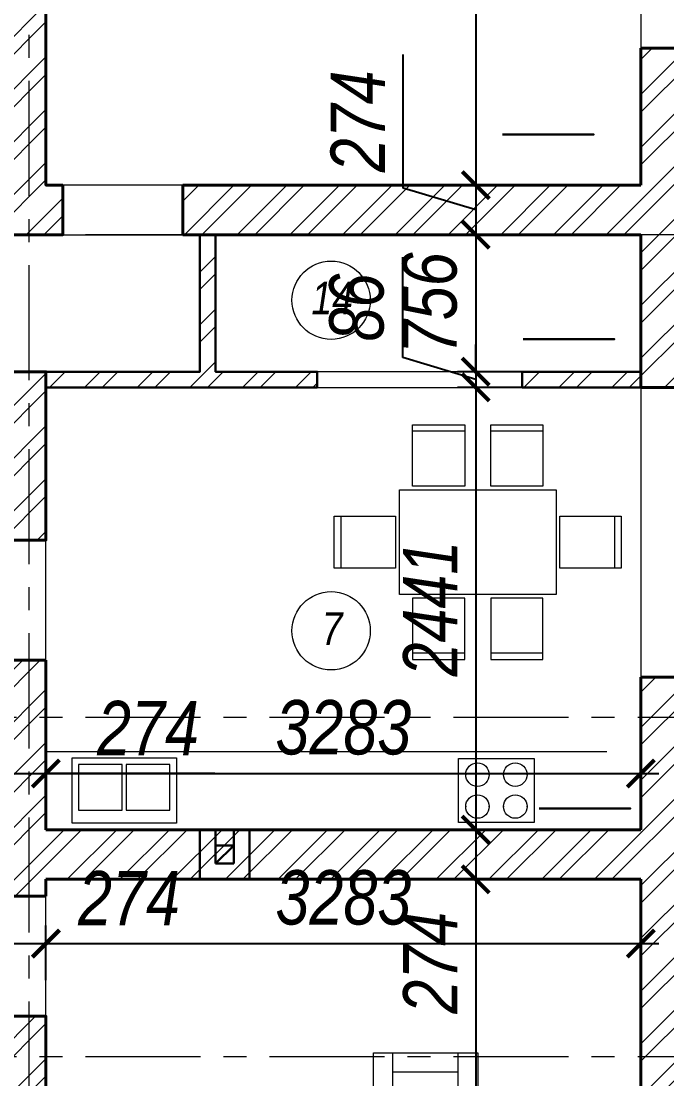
# Model space of a CAD drawing. Header units: millimetres. Extents: x 1582001 to 3303937, y 226471 to 491235.
# Drawn here: x 1706099 to 1709663, y 448071 to 453908 of the extents above; entities that cross this region are included whole.
import ezdxf
from ezdxf.enums import TextEntityAlignment as Align

# ---------------------------------------------------------------- set-up
doc = ezdxf.new("R2010")
doc.units = ezdxf.units.MM
doc.linetypes.add('CENTER', pattern=[50.8, 31.75, -6.35, 6.35, -6.35])
doc.layers.get('Defpoints').update_dxf_attribs({"color": 255, "lineweight": 30})
doc.layers.add('900Сл Non-Print', color=235, linetype='Continuous', lineweight=5, plot=False)
for name, color, linetype, lineweight in [('Text', 212, 'Continuous', 25), ('Интерьер - Мебель_Ном_пера__1', 7, 'Continuous', 13), ('Кирпич', 253, 'Continuous', 9), ('Кровля', 232, 'Continuous', 25), ('Маркировка', 253, 'Continuous', 18), ('Оборудование', 89, 'Continuous', 9), ('Оси', 251, 'CENTER', 9), ('Перегородки', 202, 'Continuous', 30), ('Площади', 201, 'Continuous', 13), ('Размеры', 7, 'Continuous', 18), ('Стены несущие', 7, 'Continuous', 40)]:
    doc.layers.add(name, color=color, linetype=linetype, lineweight=lineweight)
doc.styles.get("Standard").update_dxf_attribs({"font": 'ARIALNI.TTF', "height": 300})
doc.styles.add('style', font='ARIALNI.TTF', dxfattribs={"width": 0.98, "height": 300})
doc.styles.add('стиль1', font='ARIALNI.TTF', dxfattribs={"width": 0.98, "height": 300})
doc.dimstyles.new('М100', dxfattribs={"dimtxt": 600, "dimasz": 150, "dimexe": 100, "dimexo": 200, "dimgap": 100, "dimtad": 1, "dimdec": 0, "dimtxsty": 'style', "dimblk": 'ARCHTICK', "dimcen": 150, "dimdle": 100, "dimclrt": 256, "dimadec": 0, "dimazin": 0, "dimtfac": 1, "dimtdec": 0, "dimtmove": 1, "dimatfit": 3, "dimldrblk": 'NONE', "dimfxl": 0, "dimarcsym": 0})

# ---------------------------------------------------------------- blocks, each defined once
blk = doc.blocks.new('*U39')
at = {"layer": '900Сл Non-Print'}
blk.add_lwpolyline([(0, 0), (822.6, 0), (1129.7, 0), (1440, 0), (1635, 0), (1830, 0), (4560, 0), (4560, -411.5), (4560, -2220), (4560, -3390), (3067.8, -3390), (2109.2, -3390), (1411.3, -3390), (385, -3390), (0, -3390), (0, -500), (0, -350), (0, -150), (0, 0)], dxfattribs=at)
at = {"layer": 'Кровля'}
blk.add_lwpolyline([(3781, -3228.1), (4481, -3228.1), (4481, -3228.1), (3781, -3228.1)], close=True, dxfattribs=at)
at = {"layer": 'Text', "flags": 2}
blk.add_attdef('ПЛОЩАДЬ', (3831, -3178.1), '', height=175, dxfattribs=at)
blk = doc.blocks.new('*U40')
at = {"layer": '900Сл Non-Print'}
blk.add_lwpolyline([(0, 0), (822.6, 0), (1570, 0), (2475, 0), (4560, 0), (4560, -891.1), (4560, -1337.8), (4560, -1710.3), (4560, -2200), (4560, -6740.3), (1683.4, -6740.3), (1050, -6740.3), (0, -6740.3), (0, -4290), (0, -2600), (0, -500), (0, -350), (0, -150), (0, 0)], dxfattribs=at)
at = {"layer": 'Кровля'}
blk.add_lwpolyline([(3639.5, -6500.4), (4339.5, -6500.4), (4339.5, -6500.4), (3639.5, -6500.4)], close=True, dxfattribs=at)
at = {"layer": 'Text', "flags": 2}
blk.add_attdef('ПЛОЩАДЬ', (3689.5, -6450.4), '', height=175, dxfattribs=at)
blk = doc.blocks.new('*U35')
at = {"layer": '900Сл Non-Print'}
blk.add_lwpolyline([(0, 0), (822.6, 0), (1570, 0), (2475, 0), (4560, 0), (4560, -891.1), (4560, -1337.8), (4560, -1710.3), (4560, -2200), (4560, -5600), (1683.4, -5600), (1050, -5600), (0, -5600), (0, -4290), (0, -2600), (0, -500), (0, -350), (0, -150), (0, 0)], dxfattribs=at)
at = {"layer": 'Кровля'}
blk.add_lwpolyline([(3499.7, -5211.1), (4199.7, -5211.1), (4199.7, -5211.1), (3499.7, -5211.1)], close=True, dxfattribs=at)
at = {"layer": 'Text', "flags": 2}
blk.add_attdef('ПЛОЩАДЬ', (3549.7, -5161.1), '', height=175, dxfattribs=at)
blk = doc.blocks.new('*U36')
at = {"layer": '900Сл Non-Print'}
blk.add_lwpolyline([(0, 0), (822.6, 0), (1129.7, 0), (1440, 0), (1635, 0), (1830, 0), (3260, 0), (3260, -411.5), (3260, -683.9), (3260, -1050), (2350, -1050), (780, -1050), (645.2, -1050), (390, -1050), (0, -1050), (0, -500), (0, -350), (0, -150), (0, 0)], dxfattribs=at)
at = {"layer": 'Кровля'}
blk.add_lwpolyline([(2359, -800.2), (3059, -800.2), (3059, -800.2), (2359, -800.2)], close=True, dxfattribs=at)
at = {"layer": 'Text', "flags": 2}
blk.add_attdef('ПЛОЩАДЬ', (2409, -750.2), '', height=175, dxfattribs=at)
blk = doc.blocks.new('*U43')
at = {"layer": '900Сл Non-Print'}
blk.add_lwpolyline([(0, 0), (4030, 0), (4030, 2610), (5070, 2610), (5070, 4930), (8590, 4930), (8590, 3880), (7030, 3880), (7030, -1180), (5220, -1180), (3067.8, -1180), (2527.9, -1180), (1710, -1180), (790, -1180), (0, -1180), (0, -500), (0, -350), (0, -150), (0, 0)], dxfattribs=at)
at = {"layer": 'Text', "flags": 2}
blk.add_attdef('ПЛОЩАДЬ', (5940.4, -864.5), '', height=175, dxfattribs=at)
blk = doc.blocks.new('Комплект мягкой мебели 11')
at = {"layer": 'Интерьер - Мебель_Ном_пера__1', "linetype": 'Continuous'}
for p, q in [((1600, 1800), (-400, 1800)), ((-400, 1800), (-400, 900)), ((-250, 900), (-250, 1800)), ((1450, 900), (1450, 1800)), ((1600, 900), (1600, 1800)), ((-250, 1650), (1450, 1650)), ((316.7, 900), (316.7, 1650)), ((883.3, 900), (883.3, 1650)), ((-400, 900), (1600, 900)), ((-600, 700), (-1400, 700)), ((-1400, 700), (-1400, -100)), ((-600, -100), (-600, 700)), ((1800, 700), (1800, -100)), ((2600, 700), (1800, 700)), ((2600, -100), (2600, 700)), ((1200, 600), (0, 600)), ((0, 600), (0, 0)), ((1200, 0), (1200, 600)), ((-600, 550), (-1400, 550)), ((-1250, 50), (-1250, 550)), ((1800, 550), (2600, 550)), ((2450, 550), (2450, 50)), ((-600, 50), (-1400, 50)), ((0, 0), (1200, 0)), ((1800, 50), (2600, 50)), ((-1400, -100), (-600, -100)), ((1800, -100), (2600, -100)), ((-300, -300), (500, -300)), ((-300, -1100), (-300, -300)), ((-150, -300), (-150, -1100)), ((350, -300), (350, -1100)), ((500, -300), (500, -1100)), ((700, -300), (1500, -300)), ((700, -1100), (700, -300)), ((850, -300), (850, -1100)), ((1350, -300), (1350, -1100)), ((1500, -300), (1500, -1100)), ((-150, -950), (350, -950)), ((850, -950), (1350, -950)), ((500, -1100), (-300, -1100)), ((1500, -1100), (700, -1100))]:
    blk.add_line(p, q, dxfattribs=at)
blk = doc.blocks.new('Стол столовый прямоугольный 11')
at = {"layer": 'Интерьер - Мебель_Ном_пера__1', "linetype": 'Continuous'}
for p, q in [((500, 1300), (100, 1300)), ((100, 1300), (100, 830)), ((500, 830), (500, 1300)), ((1100, 1300), (700, 1300)), ((700, 1300), (700, 830)), ((1100, 830), (1100, 1300)), ((100, 1250), (500, 1250)), ((700, 1250), (1100, 1250)), ((100, 830), (500, 830)), ((700, 830), (1100, 830)), ((1200, 800), (0, 800)), ((0, 800), (0, 0)), ((1200, 0), (1200, 800)), ((-30, 600), (-500, 600)), ((-500, 600), (-500, 200)), ((-450, 200), (-450, 600)), ((-30, 200), (-30, 600)), ((1230, 600), (1230, 200)), ((1700, 600), (1230, 600)), ((1650, 600), (1650, 200)), ((1700, 200), (1700, 600)), ((-500, 200), (-30, 200)), ((1230, 200), (1700, 200)), ((0, 0), (1200, 0)), ((100, -30), (500, -30)), ((100, -500), (100, -30)), ((500, -30), (500, -500)), ((700, -30), (1100, -30)), ((700, -500), (700, -30)), ((1100, -30), (1100, -500)), ((100, -450), (500, -450)), ((700, -450), (1100, -450)), ((500, -500), (100, -500)), ((1100, -500), (700, -500))]:
    blk.add_line(p, q, dxfattribs=at)
blk = doc.blocks.new('Секция 2-створчатая 11')
at = {"layer": 'Интерьер - Мебель_Ном_пера__1', "linetype": 'Continuous'}
for p, q in [((0, 600), (1200, 600)), ((1000, 550), (200, 550)), ((200, 550), (200, 50)), ((1000, 50), (1000, 550)), ((250, 100), (250, 450)), ((250, 450), (585, 450)), ((585, 450), (585, 100)), ((615, 100), (615, 450)), ((615, 450), (950, 450)), ((950, 450), (950, 100)), ((585, 100), (250, 100)), ((950, 100), (615, 100)), ((0, 0), (1200, 0)), ((200, 50), (1000, 50))]:
    blk.add_line(p, q, dxfattribs=at)
blk = doc.blocks.new('Секция кухонная 11')
at = {"layer": 'Интерьер - Мебель_Ном_пера__1', "linetype": 'Continuous'}
for p, q in [((0, 600), (1952.6, 600)), ((0, 0), (1952.6, 0))]:
    blk.add_line(p, q, dxfattribs=at)
blk = doc.blocks.new('Секция кухонной плиты+духовка 11')
at = {"layer": 'Интерьер - Мебель_Ном_пера__1', "linetype": 'Continuous'}
for p, q in [((0, 600), (600, 600)), ((590, 545), (10, 545)), ((10, 545), (10, 55)), ((590, 55), (590, 545)), ((0, 0), (600, 0)), ((10, 55), (590, 55))]:
    blk.add_line(p, q, dxfattribs=at)
for centre, start, end in [((155, 422.5), 0, 180), ((445, 422.5), 0, 180), ((155, 422.5), 180, 0), ((445, 422.5), 180, 0), ((155, 177.5), 0, 180), ((445, 177.5), 0, 180), ((155, 177.5), 180, 0), ((445, 177.5), 180, 0)]:
    blk.add_arc(centre, 90, start, end, dxfattribs=at)
for p in [(65, 422.5), (245, 422.5), (355, 422.5), (535, 422.5), (65, 177.5), (245, 177.5), (355, 177.5), (535, 177.5)]:
    blk.add_point(p, dxfattribs=at)
blk = doc.blocks.new('Секция кухонная 11_2')
at = {"layer": 'Интерьер - Мебель_Ном_пера__1', "linetype": 'Continuous'}
for p, q in [((0, 600), (547.4, 600)), ((0, 0), (547.4, 0))]:
    blk.add_line(p, q, dxfattribs=at)
blk = doc.blocks.new('_ArchTick')
at = {"color": 0, "linetype": 'ByBlock', "const_width": 0.15}
blk.add_lwpolyline([(-0.5, -0.5), (0.5, 0.5)], dxfattribs=at)
blk = doc.blocks.new('*D2280')
at = {"layer": 'Defpoints', "color": 0, "lineweight": -3, "transparency": 16777216}
for p in [(1705962.6, 450065.3), (1706236.2, 450065.3), (1706236.2, 449756.3)]:
    blk.add_point(p, dxfattribs=at)
at = {"layer": 'Размеры', "color": 0, "lineweight": -2, "transparency": 16777216}
for p, q in [((1705962.6, 449865.3), (1705962.6, 449656.3)), ((1706236.2, 449865.3), (1706236.2, 449656.3)), ((1705862.6, 449756.3), (1706336.2, 449756.3)), ((1707168.5, 449756.3), (1706236.2, 449756.3))]:
    blk.add_line(p, q, dxfattribs=at)
at = {"layer": 'Размеры', "color": 0, "lineweight": -2, "transparency": 16777216, "xscale": 150, "yscale": 150, "zscale": 150, "rotation": 180}
blk.add_blockref('_ArchTick', (1705962.6, 449756.3), dxfattribs=at)
at = {"layer": 'Размеры', "color": 0, "lineweight": -2, "transparency": 16777216, "xscale": 150, "yscale": 150, "zscale": 150}
blk.add_blockref('_ArchTick', (1706236.2, 449756.3), dxfattribs=at)
at = {"layer": 'Размеры', "transparency": 16777216, "insert": (1706799.6, 450006.9), "char_height": 300, "attachment_point": 5, "style": 'style'}
blk.add_mtext('274', dxfattribs=at)
blk = doc.blocks.new('_None')
blk = doc.blocks.new('*D2281')
at = {"layer": 'Defpoints', "color": 0, "lineweight": -3, "transparency": 16777216}
for p in [(1706236.2, 450065.3), (1709519.4, 450065.3), (1709519.4, 449756.3)]:
    blk.add_point(p, dxfattribs=at)
at = {"layer": 'Размеры', "color": 0, "lineweight": -2, "transparency": 16777216}
for p, q in [((1706236.2, 449865.3), (1706236.2, 449656.3)), ((1709519.4, 449865.3), (1709519.4, 449656.3)), ((1706136.2, 449756.3), (1709619.4, 449756.3))]:
    blk.add_line(p, q, dxfattribs=at)
at = {"layer": 'Размеры', "color": 0, "lineweight": -2, "transparency": 16777216, "xscale": 150, "yscale": 150, "zscale": 150, "rotation": 180}
blk.add_blockref('_ArchTick', (1706236.2, 449756.3), dxfattribs=at)
at = {"layer": 'Размеры', "color": 0, "lineweight": -2, "transparency": 16777216, "xscale": 150, "yscale": 150, "zscale": 150}
blk.add_blockref('_ArchTick', (1709519.4, 449756.3), dxfattribs=at)
at = {"layer": 'Размеры', "transparency": 16777216, "insert": (1707877.8, 450009.4), "char_height": 300, "attachment_point": 5, "style": 'style'}
blk.add_mtext('3283', dxfattribs=at)
blk = doc.blocks.new('*D2284')
at = {"layer": 'Defpoints', "color": 0, "lineweight": -3, "transparency": 16777216}
for p in [(1706236.2, 448817.7), (1706236.2, 448416.5), (1705962.6, 448330.1)]:
    blk.add_point(p, dxfattribs=at)
at = {"layer": 'Размеры', "color": 0, "lineweight": -2, "transparency": 16777216}
for p, q in [((1705962.6, 448530.1), (1705962.6, 448917.7)), ((1706236.2, 448616.5), (1706236.2, 448917.7)), ((1705862.6, 448817.7), (1706336.2, 448817.7))]:
    blk.add_line(p, q, dxfattribs=at)
at = {"layer": 'Размеры', "color": 0, "lineweight": -2, "transparency": 16777216, "xscale": 150, "yscale": 150, "zscale": 150, "rotation": 180}
blk.add_blockref('_ArchTick', (1705962.6, 448817.7), dxfattribs=at)
at = {"layer": 'Размеры', "color": 0, "lineweight": -2, "transparency": 16777216, "xscale": 150, "yscale": 150, "zscale": 150}
blk.add_blockref('_ArchTick', (1706236.2, 448817.7), dxfattribs=at)
at = {"layer": 'Размеры', "transparency": 16777216, "insert": (1706694.7, 449068.3), "char_height": 300, "attachment_point": 5, "style": 'style'}
blk.add_mtext('274', dxfattribs=at)
blk = doc.blocks.new('*D2285')
at = {"layer": 'Defpoints', "color": 0, "lineweight": -3, "transparency": 16777216}
for p in [(1709519.4, 448817.7), (1706236.2, 448416.5), (1709519.4, 448370.4)]:
    blk.add_point(p, dxfattribs=at)
at = {"layer": 'Размеры', "color": 0, "lineweight": -2, "transparency": 16777216}
for p, q in [((1706236.2, 448616.5), (1706236.2, 448917.7)), ((1709519.4, 448570.4), (1709519.4, 448917.7)), ((1706136.2, 448817.7), (1709619.4, 448817.7))]:
    blk.add_line(p, q, dxfattribs=at)
at = {"layer": 'Размеры', "color": 0, "lineweight": -2, "transparency": 16777216, "xscale": 150, "yscale": 150, "zscale": 150, "rotation": 180}
blk.add_blockref('_ArchTick', (1706236.2, 448817.7), dxfattribs=at)
at = {"layer": 'Размеры', "color": 0, "lineweight": -2, "transparency": 16777216, "xscale": 150, "yscale": 150, "zscale": 150}
blk.add_blockref('_ArchTick', (1709519.4, 448817.7), dxfattribs=at)
at = {"layer": 'Размеры', "transparency": 16777216, "insert": (1707877.8, 449070.8), "char_height": 300, "attachment_point": 5, "style": 'style'}
blk.add_mtext('3283', dxfattribs=at)
blk = doc.blocks.new('*D2201')
at = {"layer": 'Defpoints', "color": 0, "lineweight": -3, "transparency": 16777216}
for p in [(1709519.4, 457034.9), (1708608.2, 453002.9), (1709519.4, 453002.9)]:
    blk.add_point(p, dxfattribs=at)
at = {"layer": 'Размеры', "color": 0, "lineweight": -2, "transparency": 16777216}
for p, q in [((1708608.2, 457134.9), (1708608.2, 452902.9)), ((1709319.4, 457034.9), (1708508.2, 457034.9)), ((1709319.4, 453002.9), (1708508.2, 453002.9))]:
    blk.add_line(p, q, dxfattribs=at)
at = {"layer": 'Размеры', "color": 0, "lineweight": -2, "transparency": 16777216, "xscale": 150, "yscale": 150, "zscale": 150}
for p, rotation in [((1708608.2, 457034.9), 90), ((1708608.2, 453002.9), 270)]:
    blk.add_blockref('_ArchTick', p, dxfattribs=dict(at, rotation=rotation))
at = {"layer": 'Размеры', "transparency": 16777216, "insert": (1708355.1, 454769), "char_height": 300, "attachment_point": 5, "rotation": 90, "style": 'style'}
blk.add_mtext('4032', dxfattribs=at)
blk = doc.blocks.new('*D2202')
at = {"layer": 'Defpoints', "color": 0, "lineweight": -3, "transparency": 16777216}
for p in [(1709519.4, 453002.9), (1708608.2, 452729.3), (1709519.4, 452729.3)]:
    blk.add_point(p, dxfattribs=at)
at = {"layer": 'Размеры', "color": 0, "lineweight": -2, "transparency": 16777216}
for p, q in [((1708207.6, 452986.3), (1708207.6, 453724)), ((1708608.2, 453102.9), (1708608.2, 452629.3)), ((1708608.2, 452866.1), (1708207.6, 452986.3)), ((1709319.4, 453002.9), (1708508.2, 453002.9)), ((1709319.4, 452729.3), (1708508.2, 452729.3))]:
    blk.add_line(p, q, dxfattribs=at)
at = {"layer": 'Размеры', "color": 0, "lineweight": -2, "transparency": 16777216, "xscale": 150, "yscale": 150, "zscale": 150}
for p, rotation in [((1708608.2, 453002.9), 90), ((1708608.2, 452729.3), 270)]:
    blk.add_blockref('_ArchTick', p, dxfattribs=dict(at, rotation=rotation))
at = {"layer": 'Размеры', "transparency": 16777216, "insert": (1707957, 453355.1), "char_height": 300, "attachment_point": 5, "rotation": 90, "style": 'style'}
blk.add_mtext('274', dxfattribs=at)
blk = doc.blocks.new('*D2203')
at = {"layer": 'Defpoints', "color": 0, "lineweight": -3, "transparency": 16777216}
for p in [(1709519.4, 452729.3), (1708608.2, 451973.3), (1709519.4, 451973.3)]:
    blk.add_point(p, dxfattribs=at)
at = {"layer": 'Размеры', "color": 0, "lineweight": -2, "transparency": 16777216}
for p, q in [((1708608.2, 452829.3), (1708608.2, 451873.3)), ((1709319.4, 452729.3), (1708508.2, 452729.3)), ((1709319.4, 451973.3), (1708508.2, 451973.3))]:
    blk.add_line(p, q, dxfattribs=at)
at = {"layer": 'Размеры', "color": 0, "lineweight": -2, "transparency": 16777216, "xscale": 150, "yscale": 150, "zscale": 150}
for p, rotation in [((1708608.2, 452729.3), 90), ((1708608.2, 451973.3), 270)]:
    blk.add_blockref('_ArchTick', p, dxfattribs=dict(at, rotation=rotation))
at = {"layer": 'Размеры', "transparency": 16777216, "insert": (1708355.1, 452351.3), "char_height": 300, "attachment_point": 5, "rotation": 90, "style": 'style'}
blk.add_mtext('756', dxfattribs=at)
blk = doc.blocks.new('*D2204')
at = {"layer": 'Defpoints', "color": 0, "lineweight": -3, "transparency": 16777216}
for p in [(1709519.4, 451973.3), (1708608.2, 451886.9), (1709519.4, 451886.9)]:
    blk.add_point(p, dxfattribs=at)
at = {"layer": 'Размеры', "color": 0, "lineweight": -2, "transparency": 16777216}
for p, q in [((1708205.1, 452051.1), (1708205.1, 452604.8)), ((1708608.2, 451973.3), (1708608.2, 452123.3)), ((1708608.2, 451930.1), (1708205.1, 452051.1)), ((1709319.4, 451973.3), (1708508.2, 451973.3)), ((1708608.2, 451973.3), (1708608.2, 451886.9)), ((1708608.2, 451973.3), (1708608.2, 451886.9)), ((1709319.4, 451886.9), (1708508.2, 451886.9)), ((1708608.2, 451886.9), (1708608.2, 451736.9))]:
    blk.add_line(p, q, dxfattribs=at)
at = {"layer": 'Размеры', "color": 0, "lineweight": -2, "transparency": 16777216, "xscale": 150, "yscale": 150, "zscale": 150}
for p, rotation in [((1708608.2, 451973.3), 270), ((1708608.2, 451886.9), 90)]:
    blk.add_blockref('_ArchTick', p, dxfattribs=dict(at, rotation=rotation))
at = {"layer": 'Размеры', "transparency": 16777216, "insert": (1707951.9, 452328), "char_height": 300, "attachment_point": 5, "rotation": 90, "style": 'style'}
blk.add_mtext('86', dxfattribs=at)
blk = doc.blocks.new('*D2205')
at = {"layer": 'Defpoints', "color": 0, "lineweight": -3, "transparency": 16777216}
for p in [(1709519.4, 451886.9), (1708608.2, 449446.1), (1709519.4, 449446.1)]:
    blk.add_point(p, dxfattribs=at)
at = {"layer": 'Размеры', "color": 0, "lineweight": -2, "transparency": 16777216}
for p, q in [((1708608.2, 451986.9), (1708608.2, 449346.1)), ((1709319.4, 451886.9), (1708508.2, 451886.9)), ((1709319.4, 449446.1), (1708508.2, 449446.1))]:
    blk.add_line(p, q, dxfattribs=at)
at = {"layer": 'Размеры', "color": 0, "lineweight": -2, "transparency": 16777216, "xscale": 150, "yscale": 150, "zscale": 150}
for p, rotation in [((1708608.2, 451886.9), 90), ((1708608.2, 449446.1), 270)]:
    blk.add_blockref('_ArchTick', p, dxfattribs=dict(at, rotation=rotation))
at = {"layer": 'Размеры', "transparency": 16777216, "insert": (1708357.6, 450666.5), "char_height": 300, "attachment_point": 5, "rotation": 90, "style": 'style'}
blk.add_mtext('2441', dxfattribs=at)
blk = doc.blocks.new('*D2206')
at = {"layer": 'Defpoints', "color": 0, "lineweight": -3, "transparency": 16777216}
for p in [(1709519.4, 449446.1), (1708608.2, 449172.5), (1709519.4, 449172.5)]:
    blk.add_point(p, dxfattribs=at)
at = {"layer": 'Размеры', "color": 0, "lineweight": -2, "transparency": 16777216}
for p, q in [((1708608.2, 449546.1), (1708608.2, 449072.5)), ((1709319.4, 449446.1), (1708508.2, 449446.1)), ((1709319.4, 449172.5), (1708508.2, 449172.5))]:
    blk.add_line(p, q, dxfattribs=at)
at = {"layer": 'Размеры', "color": 0, "lineweight": -2, "transparency": 16777216, "xscale": 150, "yscale": 150, "zscale": 150}
for p, rotation in [((1708608.2, 449446.1), 90), ((1708608.2, 449172.5), 270)]:
    blk.add_blockref('_ArchTick', p, dxfattribs=dict(at, rotation=rotation))
at = {"layer": 'Размеры', "transparency": 16777216, "insert": (1708357.6, 448711.6), "char_height": 300, "attachment_point": 5, "rotation": 90, "style": 'style'}
blk.add_mtext('274', dxfattribs=at)
blk = doc.blocks.new('*D2207')
at = {"layer": 'Defpoints', "color": 0, "lineweight": -3, "transparency": 16777216}
for p in [(1709519.4, 449172.5), (1708608.2, 444319.7), (1709519.4, 444319.7)]:
    blk.add_point(p, dxfattribs=at)
at = {"layer": 'Размеры', "color": 0, "lineweight": -2, "transparency": 16777216}
for p, q in [((1708608.2, 449272.5), (1708608.2, 444219.7)), ((1709319.4, 449172.5), (1708508.2, 449172.5)), ((1709319.4, 444319.7), (1708508.2, 444319.7))]:
    blk.add_line(p, q, dxfattribs=at)
at = {"layer": 'Размеры', "color": 0, "lineweight": -2, "transparency": 16777216, "xscale": 150, "yscale": 150, "zscale": 150}
for p, rotation in [((1708608.2, 449172.5), 90), ((1708608.2, 444319.7), 270)]:
    blk.add_blockref('_ArchTick', p, dxfattribs=dict(at, rotation=rotation))
at = {"layer": 'Размеры', "transparency": 16777216, "insert": (1708355.1, 446746.1), "char_height": 300, "attachment_point": 5, "rotation": 90, "style": 'style'}
blk.add_mtext('4853', dxfattribs=at)

msp = doc.modelspace()

# ---------------------------------------------------------------- hatches: boundary and pattern name
at = {"layer": 'Кирпич'}
h = msp.add_hatch(dxfattribs=at)
h.set_pattern_fill('ANSI32', color=256, scale=21.6, style=0)
h.set_pattern_definition([(45, (651821.04, 235806.46), (-145.48015, 145.48015), []), (45, (651918.03, 235806.46), (-145.48015, 145.48015), [])])
h.paths.add_polyline_path([(1700533.8, 450209.3), (1700533.8, 450256.1), (1700901, 450256.1), (1700901, 449842.1), (1699122.6, 449842.1), (1699122.6, 448330.1), (1701376.2, 448330.1), (1701376.2, 448056.5), (1699122.6, 448056.5), (1699122.6, 445615.7), (1699785, 445615.7), (1699785, 445248.5), (1698755.4, 445248.5), (1698755.4, 450209.3)])
h.paths.add_polyline_path([(1700901, 449093.3), (1700814.6, 449093.3), (1700814.6, 449842.1), (1700901, 449842.1), (1700901, 449266.1), (1703716.2, 449266.1), (1703716.2, 450115.7), (1703802.6, 450115.7), (1703802.6, 449179.7), (1700901, 449179.7)])
h.paths.add_polyline_path([(1702038.6, 448330.1), (1703061, 448330.1), (1703061, 448056.5), (1702038.6, 448056.5)])
h.paths.add_polyline_path([(1702506.6, 448056.5), (1702593, 448056.5), (1702593, 445615.7), (1702506.6, 445615.7)])
h.paths.add_polyline_path([(1702132.2, 445615.7), (1703154.6, 445615.7), (1703154.6, 445248.5), (1702132.2, 445248.5)])
h.paths.add_polyline_path([(1705962.6, 448416.5), (1706236.2, 448416.5), (1706236.2, 445075.7), (1705869, 445075.7), (1705869, 445248.5), (1705501.8, 445248.5), (1705501.8, 445615.7), (1705962.6, 445615.7), (1705962.6, 448056.5), (1703723.4, 448056.5), (1703723.4, 448330.1), (1705962.6, 448330.1)])
h.paths.add_polyline_path([(1706236.2, 444319.7), (1705869, 444319.7), (1705869, 443952.5), (1706236.2, 443952.5)])
h.paths.add_polyline_path([(1705962.6, 450382.1), (1706236.2, 450382.1), (1706236.2, 449446.1), (1709519.4, 449446.1), (1709519.4, 450288.5), (1709886.6, 450288.5), (1709886.6, 447602.9), (1709519.4, 447602.9), (1709519.4, 449172.8), (1706236.2, 449172.8), (1706236.2, 449078.9), (1705962.6, 449078.9)])
h.paths.add_polyline_path([(1709519.4, 445910.9), (1709886.6, 445910.9), (1709886.6, 443952.5), (1709519.4, 443952.5)])
h.paths.add_polyline_path([(1705962.6, 451973.3), (1706236.2, 451973.3), (1706236.2, 451044.5), (1705962.6, 451044.5)])
h.paths.add_polyline_path([(1707085.8, 452729.3), (1707085.8, 451973.3), (1706236.2, 451973.3), (1706236.2, 451886.9), (1707733.8, 451886.9), (1707733.8, 451973.3), (1707172.2, 451973.3), (1707172.2, 452729.3)])
h.paths.add_polyline_path([(1709519.4, 453758.9), (1709886.6, 453758.9), (1709886.6, 451886.9), (1709519.4, 451886.9), (1709519.4, 452729.3), (1706992.2, 452729.3), (1706992.2, 453002.9), (1709519.4, 453002.9)])
h.paths.add_polyline_path([(1708864.2, 451973.3), (1709519.4, 451973.3), (1709519.4, 451886.9), (1708864.2, 451886.9)], flags=17)
h.paths.add_polyline_path([(1702312.2, 451145.3), (1702593, 451145.3), (1702593, 452729.3), (1702679.4, 452729.3), (1702679.4, 451145.3), (1702960.2, 451145.3), (1702960.2, 451058.9), (1702312.2, 451058.9)], flags=16)
h.paths.add_polyline_path([(1704465, 452729.3), (1704551.4, 452729.3), (1704551.4, 451058.9), (1703802.6, 451058.9), (1703802.6, 450778.1), (1703716.2, 450778.1), (1703716.2, 451058.9), (1703622.6, 451058.9), (1703622.6, 451145.3), (1704465, 451145.3)])
h.paths.add_polyline_path([(1700533.8, 453931.7), (1700901, 453931.7), (1700901, 453002.9), (1704465, 453002.9), (1704465, 453190.1), (1704645, 453190.1), (1704645, 453002.9), (1704925.8, 453002.9), (1704925.8, 452729.3), (1700901, 452729.3), (1700901, 451012.1), (1700533.8, 451012.1)])
h.paths.add_polyline_path([(1700901, 454687.7), (1700533.8, 454687.7), (1700533.8, 455242.1), (1701275.4, 455242.1), (1701275.4, 454874.9), (1700901, 454874.9)])
h.paths.add_polyline_path([(1702503, 454874.9), (1702683, 454874.9), (1702683, 453002.9), (1702503, 453002.9)])
h.paths.add_polyline_path([(1703158.2, 454874.9), (1702031.4, 454874.9), (1702031.4, 455242.1), (1703158.2, 455242.1)])
h.paths.add_polyline_path([(1706329.8, 453002.9), (1706329.8, 452729.3), (1705681.8, 452729.3), (1705681.8, 453002.9), (1705962.6, 453002.9), (1705962.6, 453946.1), (1705681.8, 453946.1), (1705681.8, 454313.3), (1705869, 454313.3), (1705869, 457402.1), (1706236.2, 457402.1), (1706236.2, 453002.9)])
h.paths.add_polyline_path([(1703914.2, 455242.1), (1704832.2, 455242.1), (1704832.2, 454313.3), (1704925.8, 454313.3), (1704925.8, 453946.1), (1704645, 453946.1), (1704645, 453852.5), (1704465, 453852.5), (1704465, 454874.9), (1703914.2, 454874.9)])
h.paths.add_polyline_path([(1709886.6, 457402.1), (1709519.4, 457402.1), (1709519.4, 455450.9), (1709886.6, 455450.9)])
h.paths.add_polyline_path([(1701649.8, 451145.3), (1700901, 451145.3), (1700901, 451058.9), (1701649.8, 451058.9)], flags=16)
h.paths.add_polyline_path([(1700814.6, 448430.9), (1700901, 448430.9), (1700901, 448330.1), (1700814.6, 448330.1)], flags=17)

# ---------------------------------------------------------------- linework, layer by layer
at = {"layer": 'Маркировка'}
for centre in [(1707810.2, 452367.9), (1707810.2, 450543.8)]:
    msp.add_circle(centre, 216, dxfattribs=at)
at = {"layer": 'Оси', "ltscale": 20}
for p, q in [((1706142.6, 459674.1), (1706142.6, 441687.7)), ((1712169, 452729.3), (1696473, 452729.3)), ((1712169, 450065.3), (1696473, 450065.3)), ((1712169, 448193.3), (1696473, 448193.3))]:
    msp.add_line(p, q, dxfattribs=at)
at = {"layer": 'Перегородки'}
for p, q in [((1707172.2, 449359.7), (1707172.2, 449446.1)), ((1707273, 449359.7), (1707273, 449446.1)), ((1707273, 449359.7), (1707172.2, 449258.9)), ((1707172.2, 449359.7), (1707273, 449359.7)), ((1707172.2, 449258.9), (1707172.2, 449359.7)), ((1707273, 449359.7), (1707273, 449258.9)), ((1707273, 449258.9), (1707172.2, 449258.9))]:
    msp.add_line(p, q, dxfattribs=at)
msp.add_lwpolyline([(1707085.8, 452729.3), (1707085.8, 451973.3), (1706236.2, 451973.3), (1706236.2, 451886.9), (1707733.8, 451886.9), (1707733.8, 451973.3), (1707172.2, 451973.3), (1707172.2, 452729.3), (1707085.8, 452729.3)], dxfattribs=at)
for points in [[(1708864.2, 451973.3), (1709519.4, 451973.3), (1709519.4, 451886.9), (1708864.2, 451886.9)], [(1707085.8, 449172.5), (1707359.4, 449172.5), (1707359.4, 449446.1), (1707085.8, 449446.1)]]:
    msp.add_lwpolyline(points, close=True, dxfattribs=at)
at = {"layer": 'Стены несущие'}
for p, q in [((1709519.4, 453758.9), (1709886.6, 453758.9)), ((1709519.4, 453002.9), (1709519.4, 453758.9)), ((1706992.2, 452729.3), (1706992.2, 453002.9)), ((1706992.2, 453002.9), (1709519.4, 453002.9)), ((1709519.4, 452729.3), (1706992.2, 452729.3)), ((1709519.4, 451886.9), (1709519.4, 452729.3)), ((1709886.6, 451886.9), (1709519.4, 451886.9)), ((1705962.6, 450382.1), (1706236.2, 450382.1)), ((1706236.2, 450382.1), (1706236.2, 449446.1)), ((1709519.4, 449446.1), (1709519.4, 450288.5)), ((1709519.4, 450288.5), (1709886.6, 450288.5)), ((1706236.2, 449446.1), (1709519.4, 449446.1)), ((1709519.4, 449172.8), (1706236.2, 449172.8)), ((1706236.2, 449172.8), (1706236.2, 449078.9)), ((1709519.4, 447602.9), (1709519.4, 449172.8)), ((1706236.2, 449078.9), (1705962.6, 449078.9))]:
    msp.add_line(p, q, dxfattribs=at)
for points in [[(1706329.8, 453002.9), (1706329.8, 452729.3), (1705681.8, 452729.3), (1705681.8, 453002.9), (1705962.6, 453002.9), (1705962.6, 453946.1), (1705681.8, 453946.1), (1705681.8, 454313.3), (1705869, 454313.3), (1705869, 457402.1), (1706236.2, 457402.1), (1706236.2, 453002.9), (1706329.8, 453002.9)], [(1705962.6, 451973.3), (1706236.2, 451973.3), (1706236.2, 451044.5), (1705962.6, 451044.5), (1705962.6, 451973.3)], [(1705962.6, 448416.5), (1706236.2, 448416.5), (1706236.2, 445075.7), (1705869, 445075.7), (1705869, 445248.5), (1705501.8, 445248.5), (1705501.8, 445615.7), (1705962.6, 445615.7), (1705962.6, 448056.5), (1703723.4, 448056.5), (1703723.4, 448330.1), (1705962.6, 448330.1), (1705962.6, 448416.5)]]:
    msp.add_lwpolyline(points, dxfattribs=at)

# ---------------------------------------------------------------- block references
at = {"layer": 'Оборудование', "xscale": -0.7200000000000001, "yscale": 0.7200000000000001, "zscale": 0.7200000000000001}
msp.add_blockref('Стол столовый прямоугольный 11', (1709051.4, 450745), dxfattribs=at)
for name, p, rotation in [('Секция 2-створчатая 11', (1706236.2, 449878.1), 180), ('Секция кухонная 11', (1707100.2, 449878.1), 180), ('Секция кухонной плиты+духовка 11', (1708506.1, 449878.1), 180), ('Секция кухонная 11_2', (1708938.1, 449878.1), 180), ('Комплект мягкой мебели 11', (1708115.4, 446343.4), 270)]:
    msp.add_blockref(name, p, dxfattribs=dict(at, rotation=rotation))
at = {"layer": 'Площади', "xscale": 0.7200000000000001, "yscale": 0.7200000000000001, "zscale": 0.7200000000000001}
for name, p in [('*U35', (1706236.2, 457034.9)), ('*U43', (1700901, 449179.7)), ('*U36', (1707172.2, 452729.3)), ('*U39', (1706236.2, 451886.9)), ('*U40', (1706236.2, 449172.8))]:
    msp.add_blockref(name, p, dxfattribs=at)

# ---------------------------------------------------------------- texts
at = {"layer": 'Маркировка', "style": 'стиль1'}
for s, p in [('14', (1707815.9, 452380.2)), ('7', (1707815.9, 450556.1))]:
    msp.add_text(s, height=180, dxfattribs=at).set_placement(p, align=Align.MIDDLE_CENTER)

# ---------------------------------------------------------------- dimensions: what is measured, and where the dimension line sits
at = {"layer": 'Размеры'}
for base, p1, p2, override, picture, middle in [((1708608.2, 453002.9), (1709519.4, 457034.9), (1709519.4, 453002.9), {"dimtxt": 250}, '*D2201', (1708608.2, 454769)), ((1708608.2, 449172.5), (1709519.4, 449446.1), (1709519.4, 449172.5), {"dimtxt": 250, "dimlfac": 1, "dimtxsty": 'style', "dimblk1": 'ArchTick', "dimblk2": 'ArchTick', "dimsah": 1, "dimtolj": 0}, '*D2206', (1708608.2, 448711.6))]:
    dim = msp.add_linear_dim(base=base, p1=p1, p2=p2, angle=90, dimstyle='М100', override=override, dxfattribs=at)
    dim.commit()
    dim.dimension.update_dxf_attribs({"geometry": picture, "text_midpoint": middle, "dimtype": 160})
for base, p1, p2, override, picture, middle in [((1708608.2, 452729.3), (1709519.4, 453002.9), (1709519.4, 452729.3), {"dimtxt": 250, "dimlfac": 1, "dimtxsty": 'style', "dimblk1": 'ArchTick', "dimblk2": 'ArchTick', "dimsah": 1, "dimtolj": 0}, '*D2202', (1707957, 453086.3)), ((1708608.2, 451973.3), (1709519.4, 452729.3), (1709519.4, 451973.3), {"dimtxt": 250, "dimlfac": 1, "dimtxsty": 'style', "dimblk1": 'ArchTick', "dimblk2": 'ArchTick', "dimsah": 1, "dimtolj": 0}, '*D2203', (1708355.1, 452351.3)), ((1708608.2, 451886.9), (1709519.4, 451973.3), (1709519.4, 451886.9), {"dimtxt": 250, "dimlfac": 1, "dimtxsty": 'style', "dimblk1": 'ArchTick', "dimblk2": 'ArchTick', "dimsah": 1, "dimtolj": 0}, '*D2204', (1707951.9, 452151.1)), ((1708608.2, 449446.1), (1709519.4, 451886.9), (1709519.4, 449446.1), {"dimtxt": 250, "dimlfac": 1, "dimtxsty": 'style', "dimblk1": 'ArchTick', "dimblk2": 'ArchTick', "dimsah": 1, "dimtolj": 0}, '*D2205', (1708357.6, 450666.5)), ((1708608.2, 444319.7), (1709519.4, 449172.5), (1709519.4, 444319.7), {"dimtxt": 250}, '*D2207', (1708355.1, 446746.1))]:
    dim = msp.add_linear_dim(base=base, p1=p1, p2=p2, angle=90, dimstyle='М100', override=override, dxfattribs=at)
    dim.commit()
    dim.dimension.update_dxf_attribs({"geometry": picture, "text_midpoint": middle})
for base, p1, p2, override, picture, middle in [((1706236.2, 449756.3), (1705962.6, 450065.3), (1706236.2, 450065.3), {"dimtxt": 250}, '*D2280', (1706799.6, 449734.1)), ((1706236.2, 448817.7), (1705962.6, 448330.1), (1706236.2, 448416.5), {"dimtxt": 250, "dimlfac": 1, "dimtxsty": 'style', "dimblk1": 'ArchTick', "dimblk2": 'ArchTick', "dimsah": 1, "dimtolj": 0}, '*D2284', (1706694.7, 448817.7))]:
    dim = msp.add_linear_dim(base=base, p1=p1, p2=p2, dimstyle='М100', override=override, dxfattribs=at)
    dim.commit()
    dim.dimension.update_dxf_attribs({"geometry": picture, "text_midpoint": middle, "dimtype": 160})
for base, p1, p2, override, picture, middle in [((1709519.4, 449756.3), (1706236.2, 450065.3), (1709519.4, 450065.3), {"dimtxt": 250, "dimlfac": 1, "dimtxsty": 'style', "dimblk1": 'ArchTick', "dimblk2": 'ArchTick', "dimsah": 1, "dimtolj": 0}, '*D2281', (1707877.8, 450009.4)), ((1709519.4, 448817.7), (1706236.2, 448416.5), (1709519.4, 448370.4), {"dimtxt": 250}, '*D2285', (1707877.8, 449070.8))]:
    dim = msp.add_linear_dim(base=base, p1=p1, p2=p2, dimstyle='М100', override=override, dxfattribs=at)
    dim.commit()
    dim.dimension.update_dxf_attribs({"geometry": picture, "text_midpoint": middle})

doc.saveas('drawing.dxf')
